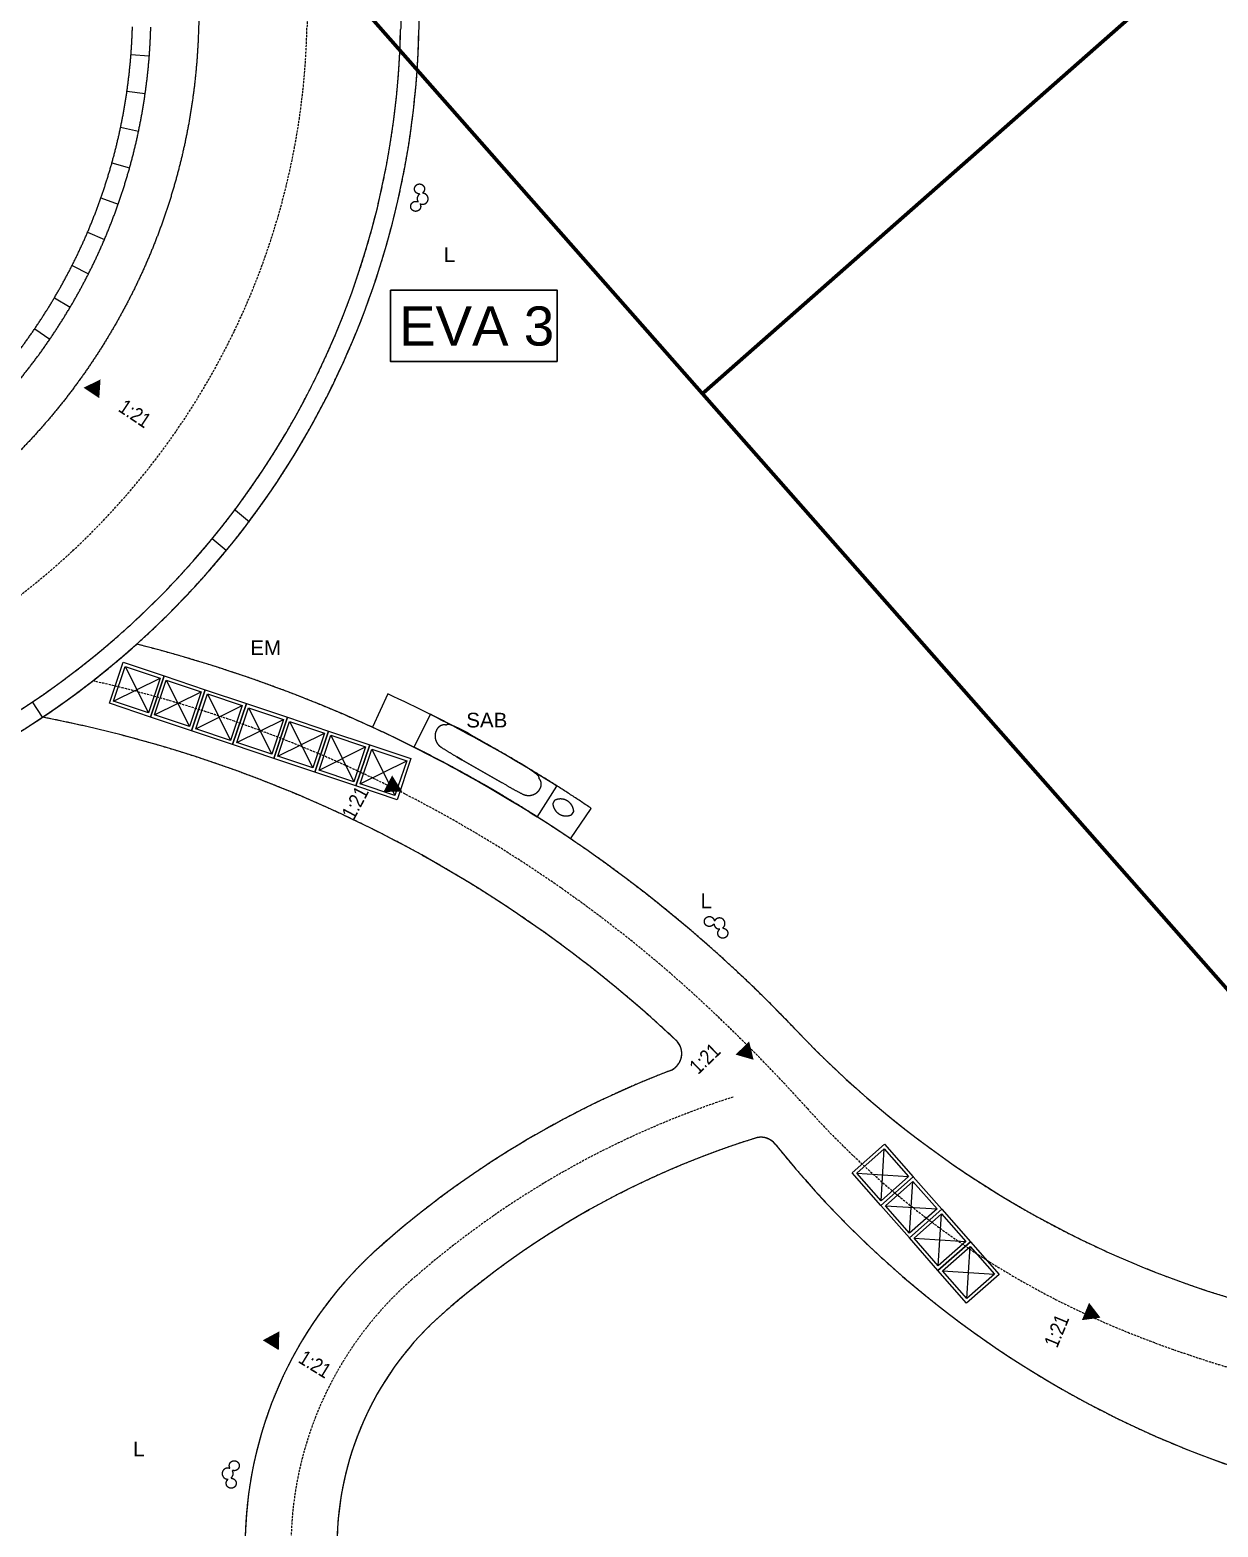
# Model space of a CAD drawing. Header units: millimetres. Extents: x 833576263 to 1668046980, y 817519639 to 1636103653.
# Drawn here: x 834336430 to 834368769, y 817972079 to 818012833 of the extents above; entities that cross this region are included whole.
import ezdxf

# ---------------------------------------------------------------- set-up
doc = ezdxf.new("R2010")
doc.units = ezdxf.units.MM
doc.header["$LTSCALE"] = 100
doc.header["$MEASUREMENT"] = 0
for name, pattern in [('C160$0$Hidden', [9.524999999999999, 6.35, -3.175]), ('R_site$0$HIDDEN', [9.524999999999999, 6.35, -3.175]), ('R_Text for GBP from DLN$0$ACAD_ISO10W100', [18, 12, -3, 0, -3])]:
    doc.linetypes.add(name, pattern=pattern)
for name, color, linetype in [('C160$0$+C160', 6, 'C160$0$Hidden'), ('R_Text for GBP from DLN$0$base plan(mm)$0$DLN040__', 7, 'Continuous'), ('T-TITL', 7, 'Continuous'), ('X-REF', 7, 'Continuous')]:
    doc.layers.add(name, color=color, linetype=linetype)
for name, color, linetype, lineweight in [('R_site$0$000-Architecture boundary', 2, 'Continuous', 0), ('R_site$0$001-Smoke vents-b', 251, 'Continuous', 9), ('R_Text for GBP from DLN$0$000-Slope', 6, 'R_Text for GBP from DLN$0$ACAD_ISO10W100', 18), ('R_WKCD_PARK$0$000-PAV-Concrete-b', 1, 'Continuous', 25), ('R_WKCD_PARK$0$000-PAV-Reused tiles-b', 3, 'Continuous', 15), ('R_WKCD_PARK$0$PAV-secondary path-b', 6, 'Continuous', 18)]:
    doc.layers.add(name, color=color, linetype=linetype, lineweight=lineweight)
doc.styles.add('R_Text for GBP from DLN$0$base plan(mm)$0$SWIS721 LT', font='swiss.ttf')
doc.styles.add('R_Text for GBP from DLN$0$programme (M)$0$programme$0$SWIS721 LT', font='swiss.ttf')
doc.styles.add('R_Text for GBP from DLN$0$W8 sec wkcd', font='swissc.ttf', dxfattribs={"height": 3})

# ---------------------------------------------------------------- blocks, each defined once
blk = doc.blocks.new('R_site$0$smoke vents')
at = {"layer": 'R_site$0$001-Smoke vents-b'}
for points in [[(834338.5909149008, 817994.5028405809), (834338.9657427861, 817995.6217257588), (834340.084627962, 817995.2468979076), (834339.7098000721, 817994.1280127293)], [(834338.5909149008, 817994.5028405809), (834338.9657427861, 817995.6217257588), (834340.084627962, 817995.2468979076), (834339.7098000721, 817994.1280127293)], [(834338.7048421722, 817994.5595907154), (834339.0224929181, 817995.5077984941), (834339.9707006946, 817995.1901477724), (834339.6530499407, 817994.2419399942)], [(834338.7048421722, 817994.5595907154), (834339.0224929181, 817995.5077984941), (834339.9707006946, 817995.1901477724), (834339.6530499407, 817994.2419399942)], [(834339.7098000725, 817994.1280127283), (834340.0846279621, 817995.2468979063), (834341.2035131294, 817994.8720700551), (834340.8286852395, 817993.7531848769)], [(834339.8237273403, 817994.184762865), (834340.1413780863, 817995.1329706394), (834341.0895858672, 817994.8153199175), (834340.771935117, 817993.8671121475)], [(834340.8286852405, 817993.7531848771), (834341.20351313, 817994.872070055), (834342.3223983059, 817994.4972421997), (834341.947570416, 817993.3783570257)], [(834340.8286852405, 817993.7531848771), (834341.20351313, 817994.872070055), (834342.3223983059, 817994.4972421997), (834341.947570416, 817993.3783570257)], [(834340.9426125119, 817993.8099350117), (834341.2602632622, 817994.7581427863), (834342.2084710345, 817994.4404920647), (834341.8908202886, 817993.4922842904)], [(834340.9426125119, 817993.8099350117), (834341.2602632622, 817994.7581427863), (834342.2084710345, 817994.4404920647), (834341.8908202886, 817993.4922842904)], [(834341.9475704167, 817993.378357025), (834342.3223983061, 817994.4972421987), (834343.4412834733, 817994.1224143471), (834343.066455592, 817993.0035291734)], [(834341.9475704167, 817993.378357025), (834342.3223983061, 817994.4972421987), (834343.4412834733, 817994.1224143471), (834343.066455592, 817993.0035291734)], [(834342.0614976838, 817993.4351071598), (834342.3791484381, 817994.383314934), (834343.3273562064, 817994.0656642123), (834343.0097054604, 817993.1174564379)], [(834342.0614976838, 817993.4351071598), (834342.3791484381, 817994.383314934), (834343.3273562064, 817994.0656642123), (834343.0097054604, 817993.1174564379)], [(834343.0664555894, 817993.0035291752), (834343.4412834705, 817994.1224143489), (834344.560168642, 817993.7475864975), (834344.1853407566, 817992.628701328)], [(834343.1803828524, 817993.0602793097), (834343.4980336066, 817994.0084870842), (834344.446241375, 817993.6908363624), (834344.1285906249, 817992.7426285925)], [(834344.1853407571, 817992.628701328), (834344.5601686423, 817993.7475864976), (834345.679053814, 817993.3727586506), (834345.3042259283, 817992.2538734723)], [(834344.2992680242, 817992.6854514626), (834344.6169187785, 817993.6336592287), (834345.5651265467, 817993.3160085069), (834345.2474757968, 817992.3678007411)], [(834345.304225928, 817992.2538734705), (834345.6790538133, 817993.3727586485), (834346.7979389848, 817992.9979307929), (834346.4231110994, 817991.879045619)], [(834345.4181531952, 817992.3106236052), (834345.7358039493, 817993.2588313752), (834346.6840117219, 817992.941180658), (834346.3663609676, 817991.9929728834)], [(834358.8072548844, 817981.7212953661), (834359.6930599703, 817982.5008781751), (834360.4726427562, 817981.6150731056), (834359.5868376661, 817980.8354903049)], [(834358.8072548844, 817981.7212953661), (834359.6930599703, 817982.5008781751), (834360.4726427562, 817981.6150731056), (834359.5868376661, 817980.8354903049)], [(834358.9342759934, 817981.7131936722), (834359.6849582689, 817982.3738570629), (834360.3456216473, 817981.6231748033), (834359.5949393635, 817980.9625114127)], [(834358.9342759934, 817981.7131936722), (834359.6849582689, 817982.3738570629), (834360.3456216473, 817981.6231748033), (834359.5949393635, 817980.9625114127)], [(834359.5868376658, 817980.8354903038), (834360.4726427558, 817981.6150731044), (834361.2522255376, 817980.7292680432), (834360.3664204516, 817979.9496852469)], [(834359.5868376658, 817980.8354903038), (834360.4726427558, 817981.6150731044), (834361.2522255376, 817980.7292680432), (834360.3664204516, 817979.9496852469)], [(834359.7138587761, 817980.8273886112), (834360.4645410556, 817981.4880520017), (834361.125204426, 817980.7373697464), (834360.3745221506, 817980.0767063558)], [(834359.7138587747, 817980.82738861), (834360.4645410543, 817981.4880520005), (834361.1252044245, 817980.7373697453), (834360.3745221491, 817980.0767063547)], [(834360.3664204525, 817979.9496852467), (834361.2522255383, 817980.7292680431), (834362.03180832, 817979.843462986), (834361.1460032299, 817979.0638801813)], [(834360.3664204525, 817979.9496852467), (834361.2522255383, 817980.7292680431), (834362.03180832, 817979.843462986), (834361.1460032299, 817979.0638801813)], [(834360.4934415572, 817979.9415835445), (834361.2441238369, 817980.602246935), (834361.9047872112, 817979.851564684), (834361.1541049357, 817979.190901289)], [(834360.4934415572, 817979.9415835445), (834361.2441238369, 817980.602246935), (834361.9047872112, 817979.851564684), (834361.1541049357, 817979.190901289)], [(834361.1460032298, 817979.0638801802), (834362.0318083199, 817979.8434629851), (834362.8113910975, 817978.9576579242), (834361.9255860071, 817978.178075119)], [(834361.1460032298, 817979.0638801802), (834362.0318083199, 817979.8434629851), (834362.8113910975, 817978.9576579242), (834361.9255860071, 817978.178075119)], [(834361.2730243346, 817979.0557784822), (834362.023706614, 817979.716441877), (834362.6843699925, 817978.9657596217), (834361.933687709, 817978.3050962272)], [(834361.2730243346, 817979.0557784822), (834362.023706614, 817979.716441877), (834362.6843699925, 817978.9657596217), (834361.933687709, 817978.3050962272)]]:
    blk.add_lwpolyline(points, close=True, dxfattribs=at)
for points in [[(834339.0224929181, 817995.5077984941), (834339.6530499407, 817994.2419399942)], [(834338.7048421722, 817994.5595907154), (834339.9707006946, 817995.1901477724)], [(834340.1413780862, 817995.1329706436), (834340.7719351088, 817993.8671121437)], [(834339.8237273403, 817994.184762865), (834341.0895858627, 817994.8153199219)], [(834341.2602632578, 817994.7581427903), (834341.8908202804, 817993.4922842904)], [(834340.9426125119, 817993.8099350117), (834342.2084710343, 817994.4404920687)], [(834342.3791484296, 817994.3833149384), (834343.0097054522, 817993.1174564385)], [(834342.0614976838, 817993.4351071598), (834343.3273562061, 817994.0656642168)], [(834343.4980335983, 817994.0084870884), (834344.1285906209, 817992.7426285885)], [(834343.1803828524, 817993.0602793097), (834344.4462413748, 817993.6908363667)], [(834344.61691877, 817993.6336592413), (834345.2474757927, 817992.3678007413)], [(834344.2992680242, 817992.6854514626), (834345.5651265465, 817993.3160085196)], [(834345.735803941, 817993.2588313838), (834346.3663609637, 817991.9929728839)], [(834345.4181531952, 817992.3106236052), (834346.6840117176, 817992.9411806621)], [(834359.5949393635, 817980.9625114127), (834359.6849582689, 817982.3738570629)], [(834358.9342759934, 817981.7131936722), (834360.3456216473, 817981.6231748033)], [(834360.3745221506, 817980.0767063558), (834360.464541056, 817981.488052006)], [(834359.7138587805, 817980.8273886153), (834361.1252044344, 817980.7373697464)], [(834361.1541049357, 817979.190901289), (834361.244123841, 817980.6022469392)], [(834360.4934415655, 817979.9415835486), (834361.9047872195, 817979.8515646796)], [(834361.933687709, 817978.3050962272), (834362.0237066144, 817979.7164418774)], [(834361.2730243389, 817979.0557784868), (834362.6843699928, 817978.9657596179)]]:
    blk.add_lwpolyline(points, dxfattribs=at)
blk = doc.blocks.new('R_site$0$architecture 2')
at = {"layer": 'R_site$0$000-Architecture boundary', "linetype": 'R_site$0$HIDDEN'}
blk.add_lwpolyline([(834354.7634221972, 818002.9566781671), (834367.8035224851, 818014.4330604833), (834366.828189609, 818028.3844264698, -0.07499540034854493), (834352.4618760641, 818031.4795291169, -0.05218479356136903), (834343.3006442051, 818036.0892256154, -0.04398833917147937), (834336.4573558088, 818041.3825811147, -0.006128337831496715), (834335.5808393166, 818042.2132606562), (834333.9630612225, 818043.8599105781), (834328.6742280136, 818039.205282911), (834332.9454853411, 818034.4385421112), (834326.3260555541, 818028.6129485478)], format="xyb", dxfattribs=at)
at = {"layer": 'R_site$0$000-Architecture boundary', "linetype": 'R_site$0$HIDDEN', "lineweight": 5}
blk.add_lwpolyline([(834331.1145942239, 818023.1718312385), (834322.0788920749, 818033.4008033504), (834273.5848167645, 817990.7219484036), (834304.3384231265, 817955.7780000501), (834304.3382995934, 817955.7778913528), (834306.4853324203, 817953.3388120322), (834306.4855791341, 817953.3382826311), (834331.0294984587, 817925.4501241278), (834375.2149657173, 817964.3375751493), (834375.2149657173, 817964.3375751493), (834375.2149657173, 817964.3375751493), (834374.0494805714, 817981.0089190044), (834340.358367171, 818019.2486011569, 0.00284993831541406), (834339.4000711585, 818020.3171243566, 0.04868363332984154), (834338.2472499426, 818021.421400639, 0.0670753619760541), (834336.318834973, 818022.5331247555, 0.09814551835444335), (834332.8548730351, 818023.2892263645, 0.03978554911578518), (834331.1145942241, 818023.171831239)], format="xyb", dxfattribs=at)
at = {"layer": 'R_site$0$001-Smoke vents-b'}
blk.add_blockref('R_site$0$smoke vents', (0, 0), dxfattribs=at)
blk = doc.blocks.new('R_site')
at = {"xscale": 1000, "yscale": 1000, "zscale": 1000}
blk.add_blockref('R_site$0$architecture 2', (0, 0), dxfattribs=at)
blk = doc.blocks.new('R_WKCD_PARK')
for p, q in [((834342409.6934856, 817999436.511943), (834342023.1997877, 817999753.7226343)), ((834341775.2721043, 817998663.5245491), (834341388.7784065, 817998980.7352403)), ((834336773.2540715, 817994124.0134747), (834336494.9117653, 817994539.3754381))]:
    blk.add_line(p, q)
at = {"layer": 'R_WKCD_PARK$0$000-PAV-Concrete-b'}
for centre, radius in [((834323899.880696, 818013334.5665295), 23125.07493407788), ((834323899.8806974, 818013334.5665292), 22625.07493365795)]:
    blk.add_arc(centre, radius, 260.0407056526049, 358.7579284427467, dxfattribs=at)
at = {"layer": 'R_WKCD_PARK$0$000-PAV-Reused tiles-b'}
for p, q in [((834346172.159709, 817994758.67887), (834345752.9927105, 817993850.7697184)), ((834350239.3593295, 817991402.6537971), (834350774.5397726, 817992247.3915632))]:
    blk.add_line(p, q, dxfattribs=at)
for centre, radius, start, end in [((834329397.4841965, 817958543.1232055), 39911.85551471883, 57.61494046619734, 65.14690803403057), ((834329397.5505651, 817958543.2553024), 38911.7085465926, 57.61417302000654, 65.14509288280017)]:
    blk.add_arc(centre, radius, start, end, dxfattribs=at)
at = {"layer": 'R_WKCD_PARK$0$PAV-secondary path-b'}
for centre, radius, start, end in [((834323899.8806962, 818013334.5665278), 23125.07493319183, 303.8268267313422, 311.8679137846099), ((834330155.8908132, 817959842.7572244), 37414.09495612317, 43.4751744176145, 75.79988400895081), ((834330155.8908112, 817959842.7572248), 34914.09495605682, 46.8967224433371, 79.07448175969178), ((834353671.5771312, 817984969.2856075), 499.9999996944911, 291.0407480151816, 46.8967224433371), ((834376899.4309936, 818004162.2459449), 27000.00000004255, 223.4751744176145, 273.9756206259815), ((834363215.2575982, 817960159.8988209), 26081.71381962479, 111.0407480151816, 131.2935246147679), ((834363215.257608, 817960159.898826), 23581.71382198713, 107.3618110972669, 131.2935246147679), ((834356327.5668384, 817982189.9970742), 499.9999999339943, 38.6750300089233, 107.3618110972669), ((834378090.2803754, 817999609.6521882), 27375.79747364035, 218.6750300089233, 273.9756206259815), ((834353216.2395719, 817971544.135363), 10929.77654628333, 131.2935246147679, 225.3657246308129), ((834353216.2395719, 817971544.1353629), 8429.776546098332, 131.2935246147679, 225.3657246308129)]:
    blk.add_arc(centre, radius, start, end, dxfattribs=at)
blk = doc.blocks.new('C160')
at = {"layer": 'C160$0$+C160', "flags": 128}
blk.add_lwpolyline([(834194.5057766341, 817902.5689388482, 0.1371301355376545), (834201.254163669, 817900.7122273854, 0.05838300053238275), (834203.785833337, 817901.0193002325, -0.1224422936564869), (834210.2999245104, 817900.9780322913, 0.00762103194823824), (834215.0729621687, 817899.8364396996), (834217.5873242427, 817899.2754380185, 0.03869104341221816), (834244.5106639399, 817895.4214798986, 0.3116400440074453), (834269.3459316475, 817910.2870872943, 0.04096777883979923), (834277.2940085832, 817932.3801684825, 0.1443403783559359), (834277.1085945457, 817940.3526649928, -0.2680207997174732), (834278.8274445562, 817948.2701093901, 0.1627157758993849), (834282.4313895721, 817956.4520026095, 0.008292462503562383), (834282.7934872392, 817961.2250099547, -0.448218181929406), (834319.9004352508, 817990.5579660923, 0.4578686464131078), (834347.0164607629, 818012.7078155259, -0.201211876706244), (834361.7709191209, 818045.3755560714, -0.556126256492157), (834375.1385159488, 818042.0815947349), (834374.2990001675, 818054.1609998423), (834370.7518997096, 818059.5426914152, 0.269114428984827), (834341.0186648298, 818012.8704314718, -0.4578686463536737), (834320.9381258453, 817996.4675513764, 0.4482181720874481), (834276.8039747615, 817961.5796087089, -0.00829246530812224), (834276.4569308178, 817957.0050350393, -0.4371694524068553), (834267.0161071743, 817949.7673065179), (834242.235427978, 817954.5914126331, 0.2464618853792271), (834229.6820230687, 817950.8313058342, -0.3396885363204578), (834212.1440336049, 817948.727302262), (834209.5791838599, 817943.2380230798, -0.01713811243382823), (834213.7311592408, 817941.1217659933, -0.4717822284995428), (834216.0126760999, 817928.8288195856), (834215.3100394004, 817927.9914497744), (834219.906306164, 817924.1347242414), (834234.7547003595, 817941.8303513711), (834231.8805926242, 817944.2420144413), (834233.3641008984, 817945.990912086, -0.412648191200054), (834244.7477099362, 817946.9561862202), (834250.9341616818, 817941.7651368496), (834254.5551570094, 817946.0804710463), (834265.2282778269, 817944.0027125231, -0.4352189804526212), (834271.5010218524, 817933.9426359974, -0.04096777883980529), (834263.8852238625, 817912.773182724, -0.3116400440074453), (834244.8994088925, 817901.4088731011, -0.03869104341221816), (834218.8939103214, 817905.1314462852), (834216.3795482471, 817905.6924479663, -0.08055555071096852), (834170.302239164, 817924.1116585152), (834156.9027711668, 817932.1628548404, -0.4170009035278688), (834154.1714897978, 817943.3435353603, 0.05131809917660739), (834163.3824932566, 817962.5089422587, -0.1109390203543662), (834168.0872615281, 817969.9068670372), (834172.8795617952, 817974.6798776608, -0.1250487133179567), (834176.3122069252, 817976.712278222, -0.02819833224636395), (834169.041898613, 817979.3258829836), (834163.8531852652, 817974.1580548945, 0.1109390203574146), (834157.7369865122, 817964.5407526826, -0.05131809917541764), (834149.0580945634, 817946.4825143627, 0.170095146820808), (834147.0817431827, 817937.3707758122, -0.2649586570771981), (834143.9976452441, 817929.965831656, 0.09316747552843536), (834140.7813694354, 817926.3490898736), (834131.4260480554, 817910.7794663907), (834136.5690303096, 817907.6892020762), (834145.5054180471, 817922.5616139065, -0.4142112579499697), (834156.6202462872, 817925.3328159488)], format="xyb", close=True, dxfattribs=at)
at = {"layer": 'C160$0$+C160', "const_width": 0.1}
for points in [[(834354.7634221972, 818002.9566781671), (834367.803522485, 818014.4330604832), (834366.828189609, 818028.3844264698, -0.07499540034854493), (834352.4618760641, 818031.4795291169, -0.05218479356136903), (834343.3006442051, 818036.0892256154, -0.04398833917147937), (834336.4573558088, 818041.3825811147, -0.006128337831496715), (834335.5808393166, 818042.2132606562), (834333.9630612225, 818043.8599105781), (834328.6742280136, 818039.205282911), (834332.9454853405, 818034.4385421112), (834326.326055554, 818028.6129485477)], [(834331.1145942239, 818023.1718312385), (834322.0788920749, 818033.4008033504), (834273.5848167645, 817990.7219484036), (834304.3384231265, 817955.7780000501), (834304.3382995934, 817955.7778913528), (834306.4853324203, 817953.3388120322), (834306.4855791341, 817953.338282631), (834331.0294984587, 817925.4501241278), (834375.2149657173, 817964.3375751491), (834375.2149657173, 817964.3375751491), (834375.2149657173, 817964.3375751491), (834374.0494805714, 817981.0089190044), (834340.358367171, 818019.2486011569, 0.00284993831541406), (834339.4000711585, 818020.3171243566, 0.04868363332984154), (834338.2472499426, 818021.4214006383, 0.0670753619760541), (834336.318834973, 818022.5331247555, 0.09814551835444335), (834332.8548730351, 818023.2892263643, 0.03978554911578518), (834331.1145942241, 818023.171831239)]]:
    blk.add_lwpolyline(points, format="xyb", dxfattribs=at)
at = {"layer": 'C160$0$+C160'}
for points in [[(834375.1653320991, 818041.9889900705, 0.3965646324221255), (834346.519639569, 818012.8441337193, -0.4595110825296907), (834319.9869094663, 817991.050431547, 0.4482181779326669), (834282.294361218, 817961.2545601907, -0.03335140065563176), (834279.8895286935, 817942.2410465453, -0.03263852759859382)], [(834339.7191423792, 818012.9056650528, -0.2315237045422881), (834333.2694979776, 818000.5813995233, -0.3886483660774551), (834331.2553583705, 818000.7992354037), (834330.4718554707, 818001.689503804, -0.414213558368572), (834330.5618815066, 818003.1008490082), (834332.0632528312, 818004.4221682692, 0.4142135623651617), (834332.1532788767, 818005.8335134825), (834331.5586278816, 818006.5091957451), (834331.9339706985, 818006.8395255345), (834332.5286216916, 818006.1638432745, -0.4142135623243159), (834332.3935826281, 818004.0468254588), (834330.8922113035, 818002.7255061978, 0.4142135584054271), (834330.8471982809, 818002.0198336011), (834331.6307011808, 818001.1295652008, 0.3886483660721076), (834332.9734609185, 818000.9843412807, 0.2315237045407204), (834339.2193260513, 818012.9192163743, -0.03100066089098981)], [(834378.7713941445, 817977.2272175623, -0.2239866907770575), (834357.3062722954, 817985.5851597299, 0.1419859286509575), (834339.3339161909, 817996.1136594955, -0.03510025820283247), (834336.7732540717, 817994.1240134748, -0.1413318794079617), (834354.0132349074, 817985.3343471964, -0.5534878158830774), (834353.8510930294, 817984.5026229433, 0.08860017834154181), (834346.0034963604, 817979.7560992399, 0.4351869881369163), (834345.5372091465, 817963.7664424481, -0.1620909803757077)], [(834364.4568777638, 817920.2162913333, -0.01666915091505539), (834361.1084415414, 817938.3757201855, 0.1620909803666954), (834347.2936564062, 817965.5454570698, -0.4351869879198956), (834347.653288367, 817977.877752537, -0.1048030267123308), (834356.1783645126, 817982.6672167992, -0.3090104271409287), (834356.7179182455, 817982.5024483167, 0.2460889863332426), (834379.9882982994, 817972.2997306343)], [(834347.7604808031, 817993.908352183, 0.1641819093363034), (834347.6327586764, 817993.9016481801, 0.1738856267508698), (834347.5015107725, 817993.7860161377, 0.3926762150065006), (834347.61992148, 817993.3106293078, 0.01403659520948782), (834348.0490061612, 817993.0474041144), (834348.1860471476, 817992.9685416505)], [(834350.2871865538, 817992.4543182738, -0.1641819093363031), (834350.3455638703, 817992.3405203202, -0.1738856267508698), (834350.3115326737, 817992.1689433429, -0.3926762150065006), (834349.8410143695, 817992.0324652889, -0.01403659520948782), (834349.3978353395, 817992.2711984314), (834349.260794353, 817992.3500608953)]]:
    blk.add_lwpolyline(points, format="xyb", dxfattribs=at)
for points in [[(834339.1801319781, 818012.1633097196), (834339.6786695498, 818012.1250959813)], [(834339.0712394268, 818011.1694346579), (834339.5662242409, 818011.0987944856)], [(834338.8977717649, 818010.1847752264), (834339.3870969765, 818010.0820092916)], [(834338.6604673368, 818009.2135225125), (834339.1420501906, 818009.0790682264)], [(834338.360336201, 818008.2598105395), (834338.832126896, 818008.0942401912)], [(834337.9986558309, 818007.3276986709), (834338.4586462452, 818007.1317169911)], [(834337.576965676, 818006.4211543314), (834338.0231979145, 818006.1955954931)], [(834337.0970606117, 818005.544036121), (834337.527635339, 818005.289860189)], [(834336.5609832972, 818004.7000773904), (834336.9740678223, 818004.4183662347)], [(834339.0224929181, 817995.5077984941), (834339.6530499407, 817994.2419399942)], [(834338.7048421722, 817994.5595907154), (834339.9707006946, 817995.1901477724)], [(834340.1413780862, 817995.1329706436), (834340.7719351088, 817993.8671121437)], [(834339.8237273403, 817994.184762865), (834341.0895858627, 817994.8153199219)], [(834341.2602632578, 817994.7581427903), (834341.8908202804, 817993.4922842904)], [(834340.9426125119, 817993.8099350117), (834342.2084710343, 817994.4404920687)], [(834342.3791484296, 817994.3833149384), (834343.0097054522, 817993.1174564385)], [(834342.0614976838, 817993.4351071598), (834343.3273562061, 817994.0656642168)], [(834343.4980335983, 817994.0084870884), (834344.1285906209, 817992.7426285885)], [(834343.1803828524, 817993.0602793097), (834344.4462413748, 817993.6908363667)], [(834344.61691877, 817993.6336592413), (834345.2474757927, 817992.3678007413)], [(834349.6148958241, 817992.9653905776), (834348.5401486186, 817993.5838713327)], [(834344.2992680242, 817992.6854514626), (834345.5651265465, 817993.3160085196)], [(834345.735803941, 817993.2588313838), (834346.3663609637, 817991.9929728839)], [(834345.4181531952, 817992.3106236052), (834346.6840117176, 817992.9411806621)], [(834348.1860471476, 817992.9685416505), (834349.260794353, 817992.3500608953)], [(834349.256460695, 817992.3525547694), (834349.2651280111, 817992.3475670214)], [(834359.5949393635, 817980.9625114127), (834359.6849582689, 817982.3738570629)], [(834358.9342759934, 817981.7131936722), (834360.3456216473, 817981.6231748033)], [(834360.3745221506, 817980.0767063558), (834360.464541056, 817981.488052006)], [(834359.7138587805, 817980.8273886153), (834361.1252044344, 817980.7373697464)], [(834361.1541049357, 817979.190901289), (834361.244123841, 817980.6022469392)], [(834360.4934415655, 817979.9415835486), (834361.9047872195, 817979.8515646796)], [(834361.933687709, 817978.3050962272), (834362.0237066144, 817979.7164418774)], [(834361.2730243389, 817979.0557784868), (834362.6843699928, 817978.9657596179)]]:
    blk.add_lwpolyline(points, dxfattribs=at)
for points in [[(834338.5909149008, 817994.5028405809), (834338.9657427861, 817995.6217257588), (834340.084627962, 817995.2468979076), (834339.7098000721, 817994.1280127293)], [(834338.5909149008, 817994.5028405809), (834338.9657427861, 817995.6217257588), (834340.084627962, 817995.2468979076), (834339.7098000721, 817994.1280127293)], [(834338.7048421722, 817994.5595907154), (834339.0224929181, 817995.5077984941), (834339.9707006946, 817995.1901477724), (834339.6530499407, 817994.2419399942)], [(834338.7048421722, 817994.5595907154), (834339.0224929181, 817995.5077984941), (834339.9707006946, 817995.1901477724), (834339.6530499407, 817994.2419399942)], [(834339.7098000725, 817994.1280127283), (834340.0846279621, 817995.2468979063), (834341.2035131294, 817994.8720700551), (834340.8286852395, 817993.7531848769)], [(834339.8237273403, 817994.184762865), (834340.1413780863, 817995.1329706394), (834341.0895858672, 817994.8153199175), (834340.771935117, 817993.8671121475)], [(834340.8286852405, 817993.7531848771), (834341.20351313, 817994.872070055), (834342.3223983059, 817994.4972421997), (834341.947570416, 817993.3783570257)], [(834340.8286852405, 817993.7531848771), (834341.20351313, 817994.872070055), (834342.3223983059, 817994.4972421997), (834341.947570416, 817993.3783570257)], [(834340.9426125119, 817993.8099350117), (834341.2602632622, 817994.7581427863), (834342.2084710345, 817994.4404920647), (834341.8908202886, 817993.4922842904)], [(834340.9426125119, 817993.8099350117), (834341.2602632622, 817994.7581427863), (834342.2084710345, 817994.4404920647), (834341.8908202886, 817993.4922842904)], [(834341.9475704167, 817993.378357025), (834342.3223983061, 817994.4972421987), (834343.4412834733, 817994.1224143471), (834343.066455592, 817993.0035291734)], [(834341.9475704167, 817993.378357025), (834342.3223983061, 817994.4972421987), (834343.4412834733, 817994.1224143471), (834343.066455592, 817993.0035291734)], [(834342.0614976838, 817993.4351071598), (834342.3791484381, 817994.383314934), (834343.3273562064, 817994.0656642123), (834343.0097054604, 817993.1174564379)], [(834342.0614976838, 817993.4351071598), (834342.3791484381, 817994.383314934), (834343.3273562064, 817994.0656642123), (834343.0097054604, 817993.1174564379)], [(834343.0664555894, 817993.0035291752), (834343.4412834705, 817994.1224143489), (834344.560168642, 817993.7475864975), (834344.1853407566, 817992.628701328)], [(834343.1803828524, 817993.0602793097), (834343.4980336066, 817994.0084870842), (834344.446241375, 817993.6908363624), (834344.1285906249, 817992.7426285925)], [(834344.1853407571, 817992.628701328), (834344.5601686423, 817993.7475864976), (834345.679053814, 817993.3727586506), (834345.3042259283, 817992.2538734723)], [(834344.2992680242, 817992.6854514626), (834344.6169187785, 817993.6336592287), (834345.5651265467, 817993.3160085069), (834345.2474757968, 817992.3678007411)], [(834345.304225928, 817992.2538734705), (834345.6790538133, 817993.3727586485), (834346.7979389848, 817992.9979307929), (834346.4231110994, 817991.879045619)], [(834345.4181531952, 817992.3106236052), (834345.7358039493, 817993.2588313752), (834346.6840117219, 817992.941180658), (834346.3663609676, 817991.9929728834)], [(834358.8072548844, 817981.7212953661), (834359.6930599703, 817982.5008781751), (834360.4726427562, 817981.6150731056), (834359.5868376661, 817980.8354903049)], [(834358.8072548844, 817981.7212953661), (834359.6930599703, 817982.5008781751), (834360.4726427562, 817981.6150731056), (834359.5868376661, 817980.8354903049)], [(834358.9342759934, 817981.7131936722), (834359.6849582689, 817982.3738570629), (834360.3456216473, 817981.6231748033), (834359.5949393635, 817980.9625114127)], [(834358.9342759934, 817981.7131936722), (834359.6849582689, 817982.3738570629), (834360.3456216473, 817981.6231748033), (834359.5949393635, 817980.9625114127)], [(834359.5868376658, 817980.8354903038), (834360.4726427558, 817981.6150731044), (834361.2522255376, 817980.7292680432), (834360.3664204516, 817979.9496852469)], [(834359.5868376658, 817980.8354903038), (834360.4726427558, 817981.6150731044), (834361.2522255376, 817980.7292680432), (834360.3664204516, 817979.9496852469)], [(834359.7138587761, 817980.8273886112), (834360.4645410556, 817981.4880520017), (834361.125204426, 817980.7373697464), (834360.3745221506, 817980.0767063558)], [(834359.7138587747, 817980.82738861), (834360.4645410543, 817981.4880520005), (834361.1252044245, 817980.7373697453), (834360.3745221491, 817980.0767063547)], [(834360.3664204525, 817979.9496852467), (834361.2522255383, 817980.7292680431), (834362.03180832, 817979.843462986), (834361.1460032299, 817979.0638801813)], [(834360.3664204525, 817979.9496852467), (834361.2522255383, 817980.7292680431), (834362.03180832, 817979.843462986), (834361.1460032299, 817979.0638801813)], [(834360.4934415572, 817979.9415835445), (834361.2441238369, 817980.602246935), (834361.9047872112, 817979.851564684), (834361.1541049357, 817979.190901289)], [(834360.4934415572, 817979.9415835445), (834361.2441238369, 817980.602246935), (834361.9047872112, 817979.851564684), (834361.1541049357, 817979.190901289)], [(834361.1460032298, 817979.0638801802), (834362.0318083199, 817979.8434629851), (834362.8113910975, 817978.9576579242), (834361.9255860071, 817978.178075119)], [(834361.1460032298, 817979.0638801802), (834362.0318083199, 817979.8434629851), (834362.8113910975, 817978.9576579242), (834361.9255860071, 817978.178075119)], [(834361.2730243346, 817979.0557784822), (834362.023706614, 817979.716441877), (834362.6843699925, 817978.9657596217), (834361.933687709, 817978.3050962272)], [(834361.2730243346, 817979.0557784822), (834362.023706614, 817979.716441877), (834362.6843699925, 817978.9657596217), (834361.933687709, 817978.3050962272)]]:
    blk.add_lwpolyline(points, close=True, dxfattribs=at)
for points in [[(834347.3285467421, 817994.2046922639), (834346.8815062495, 817993.3101785423, -0.0330604645350995), (834351.1468856765, 817990.8135924736), (834351.7079307823, 817991.641377705, 0.03306046453483717)], [(834349.6148958241, 817992.9653905776), (834349.7519368106, 817992.8865281136, -0.03725575482096108), (834350.2505399622, 817992.5478533385, -0.2693673944801962), (834350.2871865538, 817992.4543182738, -0.164181909340674), (834350.3455638703, 817992.3405203202, -0.1738856267492659), (834350.3115326737, 817992.1689433429, -0.3926762150044951), (834349.8410143695, 817992.0324652889, -0.01403659520950069), (834349.3978353395, 817992.2711984314), (834349.260794353, 817992.3500608953), (834348.1860471476, 817992.9685416505), (834348.0490061612, 817993.0474041144, -0.01403659520950144), (834347.61992148, 817993.3106293078, -0.3926762150044918), (834347.5015107725, 817993.7860161377, -0.173885626749277), (834347.6327586763, 817993.9016481801, -0.1641819093406645), (834347.7604808031, 817993.908352183, -0.2693673944801924), (834347.8597649324, 817993.9236637042, -0.03725575482096), (834348.4031076322, 817993.6627337966), (834348.5401486186, 817993.5838713327)], [(834350.6615599928, 817991.7746532233, 0.5333333333404157), (834351.1815989634, 817991.4753883423), (834351.2314764436, 817991.562061504, 0.5333333332519511), (834350.7114374732, 817991.8613263853)]]:
    blk.add_lwpolyline(points, format="xyb", close=True, dxfattribs=at)
for centre, radius, start, end in [((834323.8998806961, 818013.3345665295), 23.125074934131, 260.0407067504188, 358.7579288279348), ((834347.1187475225, 818008.2376736891), 0.1500000000226757, 122.4858570299341, 212.7267094243283), ((834347.1187475225, 818008.2376736891), 0.1500000000226757, 242.4858569225321, 92.72670936785786), ((834355.1979550329, 817988.5092942395), 0.1500000000226757, 303.729036684629, 153.9698891286917), ((834355.1979550329, 817988.5092942395), 0.1500000000226757, 183.7290367901875, 273.9698891851427), ((834341.811597315, 817973.5338216978), 0.1500000000226732, 64.97195960015104, 275.212812047386), ((834341.811597315, 817973.5338216978), 0.1500000000226732, 304.9719597060775, 35.2128120966236)]:
    blk.add_arc(centre, radius, start, end, dxfattribs=at)
for points in [[(834347.027002617, 818008.3694076986), (834346.9721250847, 818008.3722357082), (834346.922181666, 818008.408478138), (834346.9045773279, 818008.4639152342), (834346.8818902472, 818008.5353581833), (834346.9214176178, 818008.6116713064), (834346.9928605673, 818008.6343583865), (834347.0643184752, 818008.6570502173), (834347.1406166389, 818008.6175180962), (834347.1633037198, 818008.5460751471), (834347.1809650608, 818008.4904585466), (834347.1609198621, 818008.4318755966), (834347.117465503, 818008.3979535195)], [(834347.0505349764, 818008.0923532653), (834347.0755246141, 818008.0434139227), (834347.0691094584, 818007.9820404387), (834347.0299016942, 818007.9390760866), (834346.9793738254, 818007.8837070242), (834346.8935210373, 818007.8797821699), (834346.8381519743, 818007.9303100385), (834346.7827713188, 818007.9808484869), (834346.7788580576, 818008.0666906957), (834346.8293859265, 818008.1220597582), (834346.8687206453, 818008.1651632285), (834346.9294775673, 818008.177095052), (834346.9805821272, 818008.1564235121)], [(834355.0383300019, 817988.4922406062), (834355.0094495686, 817988.4454916837), (834354.9536495004, 817988.4191437959), (834354.8965801633, 817988.4303810156), (834354.8230337106, 817988.444862656), (834354.77514867, 817988.516228815), (834354.7896303108, 817988.5897752676), (834354.8041149834, 817988.6633371195), (834354.8754781102, 817988.7112067605), (834354.949024563, 817988.6967251204), (834355.0062786898, 817988.6854515149), (834355.0479929675, 817988.6396946462), (834355.0568258243, 817988.5852798569)], [(834355.2925364284, 817988.3795817241), (834355.3474624001, 817988.3779449958), (834355.398180374, 817988.342794663), (834355.4169833249, 817988.2877525578), (834355.4412150825, 817988.216818641), (834355.4033526962, 817988.1396659004), (834355.3324187795, 817988.1154341422), (834355.2614700109, 817988.0911973112), (834355.1843321219, 817988.1290647711), (834355.1601003642, 817988.1999986877), (834355.1412365296, 817988.2552190191), (834355.1600060016, 817988.3142230776), (834355.2027141625, 817988.3490799506)], [(834341.8734420844, 817973.6819642019), (834341.8463531226, 817973.7297735043), (834341.8501000388, 817973.7913674925), (834341.8874072321, 817973.835992123), (834341.9354857954, 817973.8935008211), (834342.0210875279, 817973.901146023), (834342.0785962264, 817973.8530674599), (834342.1361169656, 817973.8049788299), (834342.1437501265, 817973.7193871639), (834342.0956715632, 817973.6618784658), (834342.0582435691, 817973.6171093411), (834341.9980614006, 817973.6025532914), (834341.946108271, 817973.6209886089)], [(834341.9089701021, 817973.4061913044), (834341.9639186529, 817973.4057463829), (834342.0153871536, 817973.3717044642), (834342.0353796204, 817973.3170831715), (834342.0611443326, 817973.2466915654), (834342.0249644055, 817973.1687356891), (834341.954572799, 817973.1429709774), (834341.8841664542, 817973.1172008706), (834341.8062253171, 817973.1533861926), (834341.7804606046, 817973.2237777987), (834341.7604034023, 817973.2785759544), (834341.7778885775, 817973.3379732661), (834341.8198305961, 817973.3737483375)]]:
    blk.add_open_spline(points, degree=3, knots=[0, 0, 0, 0, 1, 1, 1, 2, 2, 2, 3, 3, 3, 4, 4, 4, 4], dxfattribs=at)
blk = doc.blocks.new('R_Text for GBP from DLN')
at = {"color": 4, "lineweight": 30}
blk.add_lwpolyline([(834346242.1528898, 818005752.0173012), (834350778.1528897, 818005752.0173012), (834350778.1528897, 818003808.0173011), (834346242.1528898, 818003808.0173011)], close=True, dxfattribs=at)
at = {"layer": 'R_Text for GBP from DLN$0$000-Slope', "color": 251, "ltscale": 0.05}
for points in [[(834351625.9657902, 818037246.4030914, 0.01494132079477654), (834350180.5674237, 818034929.3807521, 0.1272272937999597), (834343970.2387247, 818012899.4088365, -0.4595110825331528), (834320427.927966, 817993562.0052916, 0.4599710363088993), (834279695.1660609, 817960052.7138051, -0.03709700892250194), (834277870.1294501, 817940760.5962285, 0.05245941717712612), (834277639.8122549, 817937147.3700676, 0.04861638819083644), (834279102.799664, 817926638.2576132, 0.04861638819083644)], [(834338140.4691153, 817995114.3927596, -0.1331975203566552), (834354867.3793488, 817986247.0011696, -0.02129641842276059), (834357592.3790351, 817983469.8262969, 0.1144168444988644), (834366310.7498693, 817977381.2701285, 0.10905486504124), (834379790.6803919, 817975143.1861473)], [(834329401.8489923, 817937953.2524991, 0.01167568780351609), (834346462.7652277, 817930645.2847577, 0.1870909504729459), (834355374.7527457, 817930543.2816238, 0.3541148549231574), (834359872.292942, 817938190.1490666, 0.1620909803708614), (834346415.4327762, 817964655.9497584, -0.4351869882804295), (834346828.3923692, 817978816.9258932, -0.1022683996625033), (834355567.9977068, 817983784.7464861)]]:
    blk.add_lwpolyline(points, format="xyb", dxfattribs=at)
at = {"color": 4, "lineweight": 30, "style": 'R_Text for GBP from DLN$0$programme (M)$0$programme$0$SWIS721 LT'}
blk.add_text('EVA 3', height=1066.977373207919, dxfattribs=at).set_placement((834346475.5296719, 818004240.0173011))
at = {"layer": 'R_Text for GBP from DLN$0$000-Slope', "style": 'R_Text for GBP from DLN$0$W8 sec wkcd'}
for s, rotation, p in [('▲', 326.2032016464079, (834337873.853949, 818003097.8046273)), ('1:21', 326.2032016464079, (834338807.406859, 818002472.9209672)), ('▲', 242.1210196723184, (834346290.1383959, 817992557.1149329)), ('1:21', 62.12101967231834, (834345249.50999, 817991309.9863775)), ('1:21', 43.89910230989238, (834354616.4676685, 817984380.2905289)), ('▲', 223.8991023098924, (834356012.633916, 817985311.7471982)), ('▲', 247.5711111973544, (834365258.7075416, 817978202.4742268)), ('1:21', 67.57111119735433, (834364388.3798143, 817976932.2881112)), ('▲', 328.3243935511985, (834342749.5290604, 817977166.3068798)), ('1:21', 328.3243935511985, (834343705.5712968, 817976576.4053059))]:
    blk.add_text(s, height=400, rotation=rotation, dxfattribs=at).set_placement(p)
at = {"layer": 'R_Text for GBP from DLN$0$base plan(mm)$0$DLN040__', "style": 'R_Text for GBP from DLN$0$base plan(mm)$0$SWIS721 LT'}
for s, p in [('L', (834347694.1288673, 818006517.8189287)), ('EM', (834342427.2534285, 817995816.3880683)), ('SAB', (834348305.7982008, 817993845.3251795)), ('L', (834354681.9187615, 817988926.1641866)), ('L', (834339238.5842043, 817974006.8155882))]:
    blk.add_text(s, height=400, dxfattribs=at).set_placement(p)

msp = doc.modelspace()

# ---------------------------------------------------------------- block references
at = {"layer": 'X-REF'}
msp.add_blockref('R_site', (0, 0), dxfattribs=at)

# ---------------------------------------------------------------- next in the draw order: block references
msp.add_blockref('R_WKCD_PARK', (0, 0), dxfattribs=at)

# ---------------------------------------------------------------- next in the draw order: block references
at = {"layer": 'X-REF', "xscale": 1000, "yscale": 1000, "zscale": 1000}
msp.add_blockref('C160', (0, 0), dxfattribs=at)

# ---------------------------------------------------------------- next in the draw order: block references
at = {"layer": 'T-TITL'}
msp.add_blockref('R_Text for GBP from DLN', (0, 0), dxfattribs=at)
at = {"layer": 'X-REF'}
msp.add_blockref('R_Text for GBP from DLN', (0, 0), dxfattribs=at)

doc.saveas('drawing.dxf')
